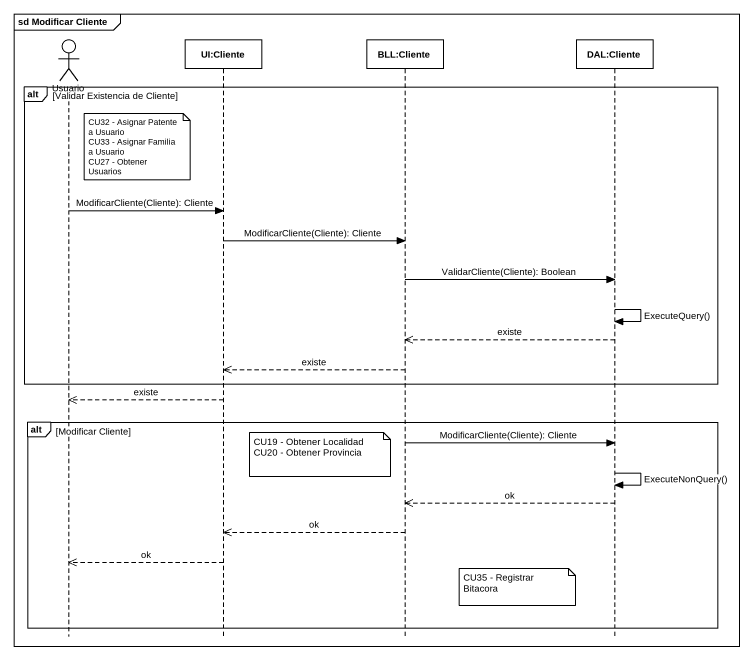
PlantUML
@startuml
mainframe sd Modificar Cliente
hide footbox
actor Usuario
participant "UI:Cliente" as UI_Cliente
participant "BLL:Cliente" as BLL_Cliente
participant "DAL:Cliente" as DAL_Cliente

alt Validar Existencia de Cliente
  note right of Usuario
    CU32 - Asignar Patente a Usuario
    CU33 - Asignar Familia a Usuario
    CU27 - Obtener Usuarios
  end note
  Usuario -> UI_Cliente : ModificarCliente(Cliente): Cliente
  UI_Cliente -> BLL_Cliente : ModificarCliente(Cliente): Cliente
  BLL_Cliente -> DAL_Cliente : ValidarCliente(Cliente): Boolean
  DAL_Cliente -> DAL_Cliente : ExecuteQuery()
  DAL_Cliente -->> BLL_Cliente : existe
  BLL_Cliente -->> UI_Cliente : existe
end
UI_Cliente -->> Usuario : existe
alt Modificar Cliente
  BLL_Cliente -> DAL_Cliente : ModificarCliente(Cliente): Cliente
  note left of BLL_Cliente
    CU19 - Obtener Localidad
    CU20 - Obtener Provincia
  end note
  DAL_Cliente -> DAL_Cliente : ExecuteNonQuery()
  DAL_Cliente -->> BLL_Cliente : ok
  BLL_Cliente -->> UI_Cliente : ok
  UI_Cliente -->> Usuario : ok
  note left of DAL_Cliente : CU35 - Registrar Bitacora
end
@enduml
